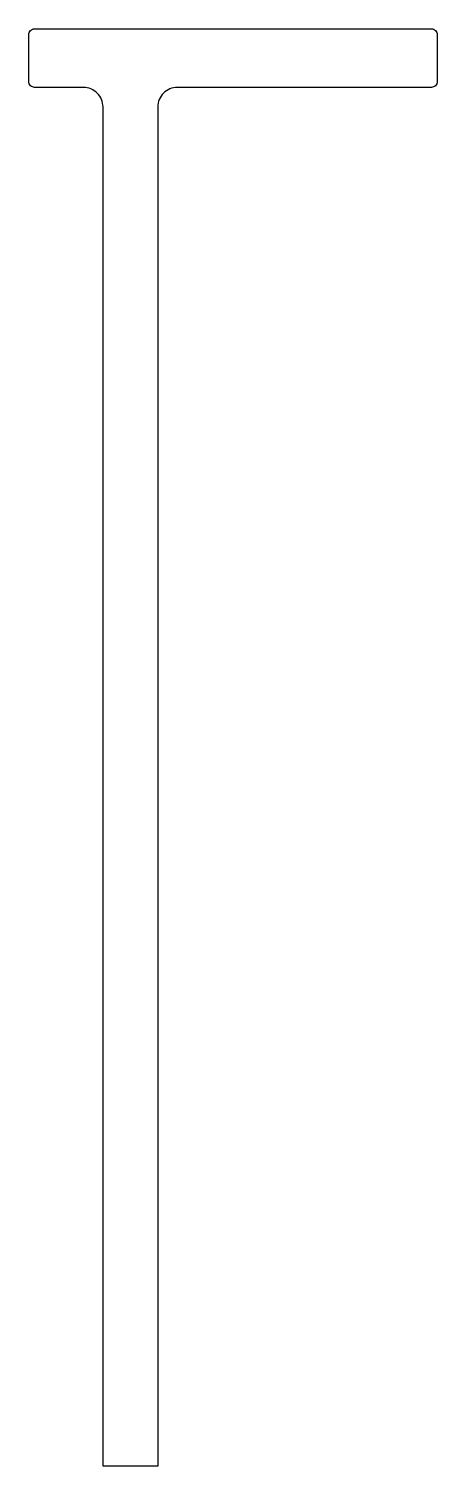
# Model space of a CAD drawing. Extents: x 141.8 to 162.7, y 163.3 to 236.8.
import ezdxf

# ---------------------------------------------------------------- set-up
doc = ezdxf.new("R2010")
doc.units = 0
doc.header["$LTSCALE"] = 15
doc.layers.get('0').update_dxf_attribs({"linetype": 'CONTINUOUS'})

msp = doc.modelspace()

# ---------------------------------------------------------------- linework, layer by layer
at = {"color": 0, "linetype": 'CONTINUOUS', "ltscale": 10}
msp.add_lwpolyline([(142.054, 236.823), (162.354, 236.823, -0.414214), (162.654, 236.523), (162.654, 234.123, -0.414214), (162.354, 233.823), (149.354, 233.823, 0.414214), (148.354, 232.823), (148.354, 163.323), (145.554, 163.323), (145.554, 232.823, 0.414214), (144.554, 233.823), (142.054, 233.823, -0.414214), (141.754, 234.123), (141.754, 236.523, -0.414214)], format="xyb", close=True, dxfattribs=at)

doc.saveas('drawing.dxf')
